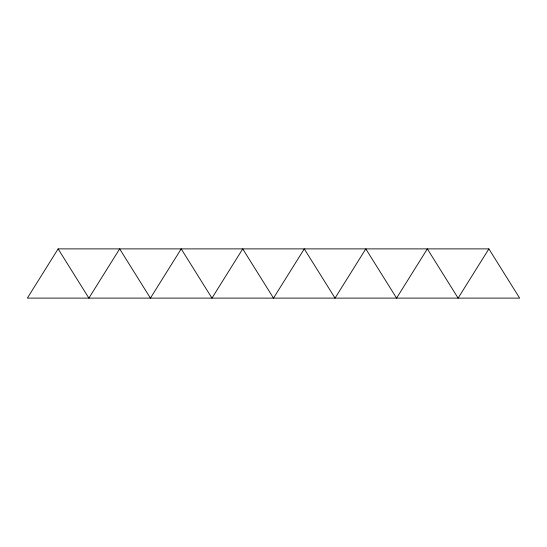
<?xml version="1.0" encoding="UTF-8"?>
<svg xmlns="http://www.w3.org/2000/svg" width="547" height="547" viewBox="0 0 547 547"><rect width="100%" height="100%" fill="white"/><g stroke="black" fill="none" stroke-linecap="round" stroke-linejoin="round"><path stroke-width="0.82" d="M58.119 248.885L27.35 298.115L519.65 298.115L488.881 248.885L58.119 248.885L88.888 298.115L119.656 248.885L150.425 298.115L181.194 248.885L211.962 298.115L242.731 248.885L273.5 298.115L304.269 248.885L335.037 298.115L365.806 248.885L396.575 298.115L427.344 248.885L458.112 298.115L488.881 248.885"/></g></svg>
